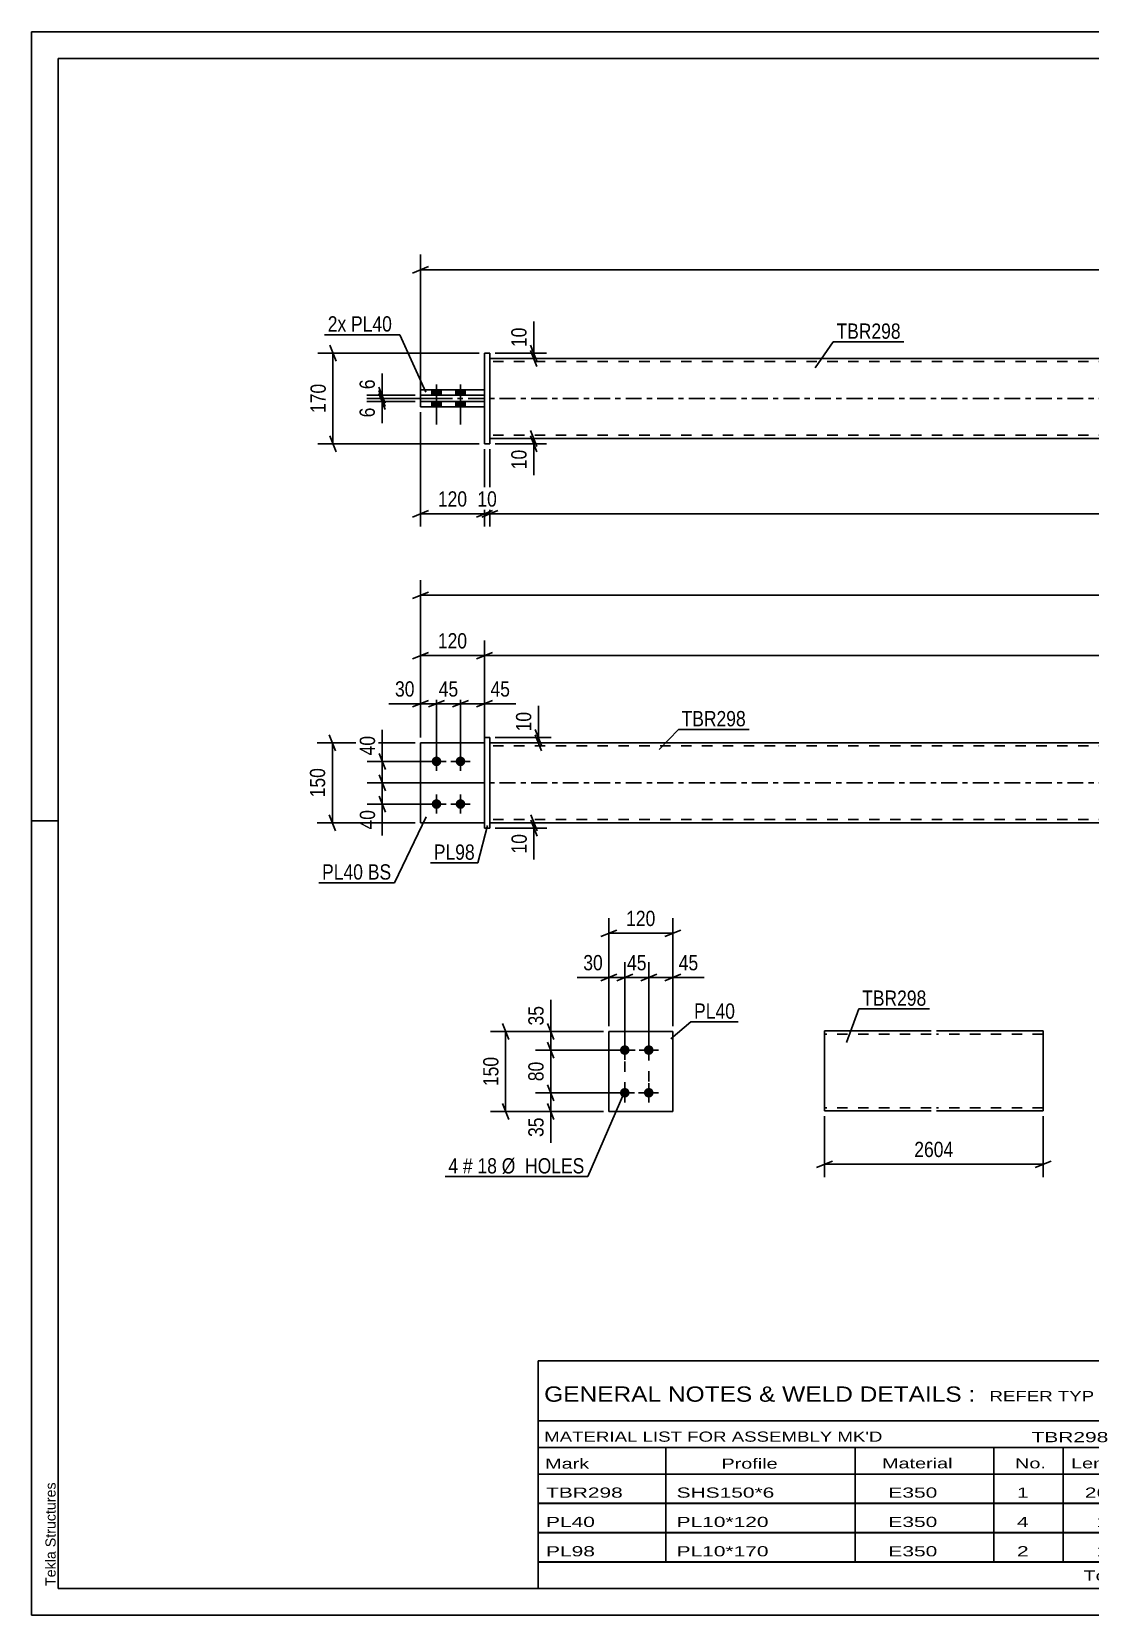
# Model space of a CAD drawing. Header units: millimetres. Extents: x 0 to 420, y 0 to 297.
# Drawn here: x 0 to 198.6, y 0 to 297 of the extents above; entities that cross this region are included whole.
import ezdxf

# ---------------------------------------------------------------- set-up
doc = ezdxf.new("R2010")
doc.units = ezdxf.units.MM
doc.linetypes.add('DXK_LINE_DOT2', pattern=[3.9198, 1.9599, -1.9599])
doc.linetypes.add('DXK_LINE_DOT3', pattern=[5.9187, 2.979, -0.9799, 0.9799, -0.9799])
doc.styles.add('Arial', font='ARIAL.TTF', dxfattribs={"height": 0.2})
doc.styles.add('Arial Narrow', font='ARIALN.TTF', dxfattribs={"height": 0.2})

# ---------------------------------------------------------------- blocks, each defined once
blk = doc.blocks.new('Unknown-580581825-1163')
at = {"color": 5, "linetype": 'Continuous'}
for p, q in [((420, 297), (0, 297)), ((0, 297), (0, 0)), ((0, 292), (0, 297)), ((415, 292), (5, 292)), ((5, 292), (5, 5)), ((5, 149), (0, 149)), ((0, 0), (0, 5)), ((5, 5), (415, 5)), ((0, 0), (420, 0))]:
    blk.add_line(p, q, dxfattribs=at)
at = {"color": 174, "linetype": 'Continuous', "style": 'Arial'}
blk.add_text('Tekla Structures', height=1.9102, rotation=90, dxfattribs=at).set_placement((4.5, 5.5))
blk = doc.blocks.new('Part-580581825-1804 - 1792')
at = {"color": 2, "linetype": 'Continuous'}
for p, q in [((72.95, 163.65), (84.95, 163.65)), ((72.95, 163.65), (72.95, 148.65)), ((84.95, 148.65), (72.95, 148.65)), ((72.95, 148.65), (72.95, 148.65))]:
    blk.add_line(p, q, dxfattribs=at)
at = {"color": 7, "linetype": 'DXK_LINE_DOT2'}
for p, q in [((72.95, 163.65), (84.95, 163.65)), ((84.95, 163.65), (84.95, 163.65)), ((84.95, 163.65), (84.95, 148.65)), ((72.95, 148.65), (84.95, 148.65))]:
    blk.add_line(p, q, dxfattribs=at)
blk = doc.blocks.new('Part-580581825-1809 - 1792')
at = {"color": 7, "linetype": 'DXK_LINE_DOT2'}
for p, q in [((72.95, 163.65), (84.95, 163.65)), ((72.95, 163.65), (84.95, 163.65)), ((72.95, 148.65), (72.95, 163.65)), ((84.95, 163.65), (84.95, 163.65)), ((84.95, 163.65), (84.95, 148.65)), ((72.95, 148.65), (84.95, 148.65)), ((84.95, 148.65), (72.95, 148.65)), ((72.95, 148.65), (72.95, 148.65))]:
    blk.add_line(p, q, dxfattribs=at)
blk = doc.blocks.new('Part-580581825-1814 - 1792')
at = {"color": 2, "linetype": 'Continuous'}
for p, q in [((84.95, 164.65), (85.95, 164.65)), ((84.95, 164.65), (84.95, 147.65)), ((85.95, 164.65), (85.95, 164.65)), ((85.95, 164.65), (85.95, 147.65)), ((84.95, 147.65), (85.95, 147.65))]:
    blk.add_line(p, q, dxfattribs=at)
at = {"color": 7, "linetype": 'DXK_LINE_DOT2'}
for p, q in [((84.95, 164.65), (85.95, 164.65)), ((84.95, 147.65), (85.95, 147.65))]:
    blk.add_line(p, q, dxfattribs=at)
blk = doc.blocks.new('Part-580581825-1824 - 1792')
at = {"color": 2, "linetype": 'Continuous'}
for p, q in [((85.95, 163.65), (213.95, 163.65)), ((214.05, 163.65), (342.05, 163.65)), ((85.95, 148.65), (213.95, 148.65)), ((214.05, 148.65), (342.05, 148.65))]:
    blk.add_line(p, q, dxfattribs=at)
at = {"color": 7, "linetype": 'DXK_LINE_DOT2'}
for p, q in [((85.95, 148.65), (85.95, 163.65)), ((342.05, 163.65), (342.05, 148.65)), ((213.95, 163.05), (85.95, 163.05)), ((342.05, 163.05), (214.05, 163.05)), ((213.95, 149.25), (85.95, 149.25)), ((342.05, 149.25), (214.05, 149.25))]:
    blk.add_line(p, q, dxfattribs=at)
at = {"color": 7, "linetype": 'DXK_LINE_DOT3'}
for p, q in [((75.95, 156.15), (213.95, 156.15)), ((214.05, 156.15), (352.05, 156.15))]:
    blk.add_line(p, q, dxfattribs=at)
blk = doc.blocks.new('Bolt-580581825-1831 - 1792')
at = {"linetype": 'Continuous'}
for points in [[(75.95, 161.05), (76.14, 161.03), (76.32, 160.97), (76.48, 160.88), (76.62, 160.75), (76.73, 160.6), (76.81, 160.43), (76.85, 160.24), (76.85, 160.05), (76.81, 159.87), (76.73, 159.7), (76.62, 159.55), (76.48, 159.42), (76.32, 159.33), (76.14, 159.27), (75.95, 159.25), (75.76, 159.27), (75.58, 159.33), (75.42, 159.42), (75.28, 159.55), (75.17, 159.7), (75.09, 159.87), (75.06, 160.05), (75.06, 160.24), (75.09, 160.43), (75.17, 160.6), (75.28, 160.75), (75.42, 160.88), (75.58, 160.97), (75.76, 161.03)], [(80.45, 161.05), (80.64, 161.03), (80.82, 160.97), (80.98, 160.88), (81.12, 160.75), (81.23, 160.6), (81.31, 160.43), (81.35, 160.24), (81.35, 160.05), (81.31, 159.87), (81.23, 159.7), (81.12, 159.55), (80.98, 159.42), (80.82, 159.33), (80.64, 159.27), (80.45, 159.25), (80.26, 159.27), (80.08, 159.33), (79.92, 159.42), (79.78, 159.55), (79.67, 159.7), (79.59, 159.87), (79.56, 160.05), (79.56, 160.24), (79.59, 160.43), (79.67, 160.6), (79.78, 160.75), (79.92, 160.88), (80.08, 160.97), (80.26, 161.03)], [(75.95, 153.05), (76.14, 153.03), (76.32, 152.97), (76.48, 152.88), (76.62, 152.75), (76.73, 152.6), (76.81, 152.43), (76.85, 152.24), (76.85, 152.05), (76.81, 151.87), (76.73, 151.7), (76.62, 151.55), (76.48, 151.42), (76.32, 151.33), (76.14, 151.27), (75.95, 151.25), (75.76, 151.27), (75.58, 151.33), (75.42, 151.42), (75.28, 151.55), (75.17, 151.7), (75.09, 151.87), (75.06, 152.05), (75.06, 152.24), (75.09, 152.43), (75.17, 152.6), (75.28, 152.75), (75.42, 152.88), (75.58, 152.97), (75.76, 153.03)], [(80.45, 153.05), (80.64, 153.03), (80.82, 152.97), (80.98, 152.88), (81.12, 152.75), (81.23, 152.6), (81.31, 152.43), (81.35, 152.24), (81.35, 152.05), (81.31, 151.87), (81.23, 151.7), (81.12, 151.55), (80.98, 151.42), (80.82, 151.33), (80.64, 151.27), (80.45, 151.25), (80.26, 151.27), (80.08, 151.33), (79.92, 151.42), (79.78, 151.55), (79.67, 151.7), (79.59, 151.87), (79.56, 152.05), (79.56, 152.24), (79.59, 152.43), (79.67, 152.6), (79.78, 152.75), (79.92, 152.88), (80.08, 152.97), (80.26, 153.03)]]:
    blk.add_hatch(color=1, dxfattribs=at).paths.add_polyline_path(points)
at = {"color": 1, "linetype": 'Continuous'}
for p, q in [((75.95, 158.35), (75.95, 161.95)), ((80.45, 158.35), (80.45, 161.95)), ((77.75, 160.15), (74.15, 160.15)), ((82.25, 160.15), (78.65, 160.15)), ((77.75, 152.15), (74.15, 152.15)), ((75.95, 150.35), (75.95, 153.95)), ((82.25, 152.15), (78.65, 152.15)), ((80.45, 150.35), (80.45, 153.95))]:
    blk.add_line(p, q, dxfattribs=at)
blk = doc.blocks.new('Part-580581825-2124 - 2115')
at = {"color": 2, "linetype": 'Continuous'}
for p, q in [((85.95, 235.72), (213.95, 235.72)), ((214.05, 235.72), (342.05, 235.72)), ((85.95, 220.72), (213.95, 220.72)), ((214.05, 220.72), (342.05, 220.72))]:
    blk.add_line(p, q, dxfattribs=at)
at = {"color": 7, "linetype": 'DXK_LINE_DOT2'}
for p, q in [((85.95, 235.72), (85.95, 220.72)), ((213.95, 235.12), (85.95, 235.12)), ((342.05, 235.12), (214.05, 235.12)), ((342.05, 235.72), (342.05, 220.72)), ((213.95, 221.32), (85.95, 221.32)), ((342.05, 221.32), (214.05, 221.32))]:
    blk.add_line(p, q, dxfattribs=at)
at = {"color": 7, "linetype": 'DXK_LINE_DOT3'}
for p, q in [((75.95, 228.22), (213.95, 228.22)), ((214.05, 228.22), (352.05, 228.22))]:
    blk.add_line(p, q, dxfattribs=at)
blk = doc.blocks.new('Bolt-580581825-2118 - 2115')
at = {"linetype": 'Continuous'}
for points in [[(75.05, 228.82), (76.85, 228.82), (76.85, 229.82), (75.05, 229.82)], [(75.05, 228.82), (76.85, 228.82), (76.85, 229.82), (75.05, 229.82)], [(79.55, 228.82), (81.35, 228.82), (81.35, 229.82), (79.55, 229.82)], [(79.55, 228.82), (81.35, 228.82), (81.35, 229.82), (79.55, 229.82)], [(75.05, 226.62), (76.85, 226.62), (76.85, 227.62), (75.05, 227.62)], [(75.05, 226.62), (76.85, 226.62), (76.85, 227.62), (75.05, 227.62)], [(79.55, 226.62), (81.35, 226.62), (81.35, 227.62), (79.55, 227.62)], [(79.55, 226.62), (81.35, 226.62), (81.35, 227.62), (79.55, 227.62)]]:
    blk.add_hatch(color=1, dxfattribs=at).paths.add_polyline_path(points)
at = {"color": 1, "linetype": 'Continuous'}
for p, q in [((75.05, 229.82), (75.05, 228.82)), ((75.05, 229.82), (75.05, 228.82)), ((75.95, 230.82), (75.95, 223.32)), ((75.95, 230.82), (75.95, 223.32)), ((76.85, 229.82), (76.85, 228.82)), ((76.85, 229.82), (76.85, 228.82)), ((79.55, 229.82), (79.55, 228.82)), ((79.55, 229.82), (79.55, 228.82)), ((80.45, 230.82), (80.45, 223.32)), ((80.45, 230.82), (80.45, 223.32)), ((81.35, 229.82), (81.35, 228.82)), ((81.35, 229.82), (81.35, 228.82)), ((75.05, 227.62), (75.05, 226.62)), ((75.05, 227.62), (75.05, 226.62)), ((76.85, 227.62), (76.85, 226.62)), ((76.85, 227.62), (76.85, 226.62)), ((79.55, 227.62), (79.55, 226.62)), ((79.55, 227.62), (79.55, 226.62)), ((81.35, 227.62), (81.35, 226.62)), ((81.35, 227.62), (81.35, 226.62))]:
    blk.add_line(p, q, dxfattribs=at)
blk = doc.blocks.new('Part-580581825-2135 - 2115')
at = {"color": 2, "linetype": 'Continuous'}
for p, q in [((72.95, 229.82), (84.95, 229.82)), ((72.95, 228.82), (72.95, 229.82)), ((72.95, 228.82), (84.95, 228.82)), ((72.95, 228.82), (72.95, 228.82))]:
    blk.add_line(p, q, dxfattribs=at)
at = {"color": 7, "linetype": 'DXK_LINE_DOT2'}
for p, q in [((72.95, 229.82), (84.95, 229.82)), ((72.95, 229.82), (72.95, 229.82)), ((72.95, 228.82), (84.95, 228.82)), ((84.95, 229.82), (84.95, 228.82))]:
    blk.add_line(p, q, dxfattribs=at)
blk = doc.blocks.new('Part-580581825-2130 - 2115')
at = {"color": 2, "linetype": 'Continuous'}
for p, q in [((72.95, 227.62), (84.95, 227.62)), ((72.95, 226.62), (72.95, 227.62)), ((72.95, 226.62), (84.95, 226.62)), ((72.95, 226.62), (72.95, 226.62))]:
    blk.add_line(p, q, dxfattribs=at)
at = {"color": 7, "linetype": 'DXK_LINE_DOT2'}
for p, q in [((72.95, 227.62), (84.95, 227.62)), ((84.95, 226.62), (72.95, 226.62)), ((84.95, 227.62), (84.95, 226.62))]:
    blk.add_line(p, q, dxfattribs=at)
blk = doc.blocks.new('Part-580581825-2136 - 2115')
at = {"color": 2, "linetype": 'Continuous'}
for p, q in [((84.95, 236.72), (85.95, 236.72)), ((84.95, 236.72), (84.95, 219.72)), ((85.95, 236.72), (85.95, 236.72)), ((85.95, 236.72), (85.95, 219.72)), ((85.95, 219.72), (84.95, 219.72)), ((84.95, 219.72), (84.95, 219.72))]:
    blk.add_line(p, q, dxfattribs=at)
at = {"color": 7, "linetype": 'DXK_LINE_DOT2'}
for p, q in [((84.95, 236.72), (85.95, 236.72)), ((85.95, 236.72), (85.95, 236.72)), ((84.95, 219.72), (85.95, 219.72))]:
    blk.add_line(p, q, dxfattribs=at)
blk = doc.blocks.new('Bolt-580581825-1445 - 1411')
at = {"linetype": 'Continuous'}
for points in [[(111.28, 106.9), (111.46, 106.88), (111.64, 106.82), (111.81, 106.73), (111.94, 106.6), (112.06, 106.45), (112.13, 106.28), (112.17, 106.09), (112.17, 105.91), (112.13, 105.72), (112.06, 105.55), (111.94, 105.4), (111.81, 105.27), (111.64, 105.18), (111.46, 105.12), (111.28, 105.1), (111.09, 105.12), (110.91, 105.18), (110.75, 105.27), (110.61, 105.4), (110.5, 105.55), (110.42, 105.72), (110.38, 105.91), (110.38, 106.09), (110.42, 106.28), (110.5, 106.45), (110.61, 106.6), (110.75, 106.73), (110.91, 106.82), (111.09, 106.88)], [(115.78, 106.9), (115.96, 106.88), (116.14, 106.82), (116.31, 106.73), (116.44, 106.6), (116.56, 106.45), (116.63, 106.28), (116.67, 106.09), (116.67, 105.91), (116.63, 105.72), (116.56, 105.55), (116.44, 105.4), (116.31, 105.27), (116.14, 105.18), (115.96, 105.12), (115.78, 105.1), (115.59, 105.12), (115.41, 105.18), (115.25, 105.27), (115.11, 105.4), (115, 105.55), (114.92, 105.72), (114.88, 105.91), (114.88, 106.09), (114.92, 106.28), (115, 106.45), (115.11, 106.6), (115.25, 106.73), (115.41, 106.82), (115.59, 106.88)], [(111.28, 98.9), (111.46, 98.88), (111.64, 98.82), (111.81, 98.73), (111.94, 98.6), (112.06, 98.45), (112.13, 98.28), (112.17, 98.09), (112.17, 97.91), (112.13, 97.72), (112.06, 97.55), (111.94, 97.4), (111.81, 97.27), (111.64, 97.18), (111.46, 97.12), (111.28, 97.1), (111.09, 97.12), (110.91, 97.18), (110.75, 97.27), (110.61, 97.4), (110.5, 97.55), (110.42, 97.72), (110.38, 97.91), (110.38, 98.09), (110.42, 98.28), (110.5, 98.45), (110.61, 98.6), (110.75, 98.73), (110.91, 98.82), (111.09, 98.88)], [(115.78, 98.9), (115.96, 98.88), (116.14, 98.82), (116.31, 98.73), (116.44, 98.6), (116.56, 98.45), (116.63, 98.28), (116.67, 98.09), (116.67, 97.91), (116.63, 97.72), (116.56, 97.55), (116.44, 97.4), (116.31, 97.27), (116.14, 97.18), (115.96, 97.12), (115.78, 97.1), (115.59, 97.12), (115.41, 97.18), (115.25, 97.27), (115.11, 97.4), (115, 97.55), (114.92, 97.72), (114.88, 97.91), (114.88, 98.09), (114.92, 98.28), (115, 98.45), (115.11, 98.6), (115.25, 98.73), (115.41, 98.82), (115.59, 98.88)]]:
    blk.add_hatch(color=1, dxfattribs=at).paths.add_polyline_path(points)
at = {"color": 1, "linetype": 'Continuous'}
for p, q in [((111.28, 104.2), (111.28, 107.8)), ((115.78, 104.2), (115.78, 107.8)), ((113.08, 106), (109.48, 106)), ((117.58, 106), (113.98, 106)), ((111.28, 96.2), (111.28, 99.8)), ((115.78, 96.2), (115.78, 99.8)), ((113.08, 98), (109.48, 98)), ((117.58, 98), (113.98, 98))]:
    blk.add_line(p, q, dxfattribs=at)
blk = doc.blocks.new('Part-580581825-1460 - 1411')
at = {"color": 2, "linetype": 'Continuous'}
for p, q in [((108.28, 109.5), (120.28, 109.5)), ((108.28, 109.5), (120.28, 109.5)), ((108.28, 94.5), (108.28, 109.5)), ((120.28, 109.5), (120.28, 109.5)), ((120.28, 109.5), (120.28, 94.5)), ((120.28, 94.5), (108.28, 94.5))]:
    blk.add_line(p, q, dxfattribs=at)
at = {"color": 7, "linetype": 'DXK_LINE_DOT2'}
for q in [(120.28, 94.5), (108.28, 94.5)]:
    blk.add_line((108.28, 94.5), q, dxfattribs=at)
blk = doc.blocks.new('Part-580581825-1274 - 1255')
at = {"color": 2, "linetype": 'Continuous'}
for p, q in [((168.75, 109.6), (148.75, 109.6)), ((148.75, 94.69), (148.75, 109.6)), ((189.75, 109.6), (169.75, 109.6)), ((189.75, 109.6), (189.75, 109.51)), ((189.75, 109.51), (189.75, 108.4)), ((189.75, 108.4), (189.75, 94.6)), ((148.75, 94.6), (148.75, 94.69)), ((168.75, 94.6), (148.75, 94.6)), ((189.75, 94.6), (169.75, 94.6))]:
    blk.add_line(p, q, dxfattribs=at)
at = {"color": 7, "linetype": 'DXK_LINE_DOT2'}
for p, q in [((168.75, 109), (148.75, 109)), ((189.75, 109), (169.75, 109)), ((189.75, 109.25), (189.75, 108.4)), ((148.75, 95.2), (148.75, 95.24)), ((168.75, 95.2), (148.75, 95.2)), ((189.75, 95.2), (169.75, 95.2)), ((189.75, 95.24), (189.75, 95.34)), ((189.75, 95.2), (189.75, 95.24)), ((189.75, 95.2), (189.75, 95.24)), ((148.75, 94.6), (148.75, 94.6))]:
    blk.add_line(p, q, dxfattribs=at)
blk = doc.blocks.new('Rectangle-580581825-1569 - 1411')
at = {"color": 1, "linetype": 'DXK_LINE_DOT2'}
blk.add_lwpolyline([(111.28, 106), (115.78, 106), (115.78, 98), (111.28, 98), (111.28, 106)], close=True, dxfattribs=at)
blk = doc.blocks.new('StraightDimension-580581825-2011 - 1792')
at = {"color": 7, "linetype": 'Continuous'}
for p, q in [((80.45, 161.15), (80.45, 173.8)), ((84.95, 164.65), (84.95, 173.8)), ((78.95, 170.35), (81.95, 171.55)), ((80.45, 170.95), (84.95, 170.95)), ((86.45, 171.55), (83.45, 170.35))]:
    blk.add_line(p, q, dxfattribs=at)
at = {"color": 0}
blk.add_wipeout([(90.33, 171.7), (90.33, 175.9), (85.48, 175.9), (85.48, 171.7)], dxfattribs=at)
at = {"color": 7, "linetype": 'Continuous'}
blk.add_line((84.95, 170.95), (90.86, 170.95), dxfattribs=at)
blk.add_line((84.95, 170.95), (90.86, 170.95), dxfattribs=at)
at = {"color": 3, "style": 'Arial Narrow'}
blk.add_text('45', height=2.863, dxfattribs=at).set_placement((86.08, 172.3))
blk = doc.blocks.new('StraightDimension-580581825-2057 - 1792')
at = {"color": 7, "linetype": 'Continuous'}
for p, q in [((65.17, 157.65), (66.37, 154.65)), ((83.95, 156.15), (62.92, 156.15)), ((65.77, 152.15), (65.77, 156.15)), ((74.95, 152.15), (62.92, 152.15)), ((66.37, 150.65), (65.17, 153.65))]:
    blk.add_line(p, q, dxfattribs=at)
at = {"color": 0}
blk.add_wipeout([(65.02, 151.62), (60.82, 151.62), (60.82, 146.77), (65.02, 146.77)], dxfattribs=at)
at = {"color": 7, "linetype": 'Continuous'}
blk.add_line((65.77, 152.15), (65.77, 146.24), dxfattribs=at)
blk.add_line((65.77, 152.15), (65.77, 146.24), dxfattribs=at)
at = {"color": 3, "style": 'Arial Narrow'}
blk.add_text('40', height=2.863, rotation=90.0002, dxfattribs=at).set_placement((64.42, 147.37))
blk = doc.blocks.new('StraightDimension-580581825-2028 - 1792')
at = {"color": 7, "linetype": 'Continuous'}
for p, q in [((71.95, 163.65), (53.56, 163.65)), ((57.01, 162.15), (55.81, 165.15)), ((56.41, 148.65), (56.41, 163.65)), ((71.95, 148.65), (53.56, 148.65)), ((55.81, 150.15), (57.01, 147.15))]:
    blk.add_line(p, q, dxfattribs=at)
at = {"color": 0}
blk.add_wipeout([(55.66, 159.49), (51.46, 159.49), (51.46, 152.81), (55.66, 152.81)], dxfattribs=at)
at = {"color": 3, "style": 'Arial Narrow'}
blk.add_text('150', height=2.863, rotation=90.0002, dxfattribs=at).set_placement((55.06, 153.41))
blk = doc.blocks.new('StraightDimension-580581825-1966 - 1792')
at = {"color": 7, "linetype": 'Continuous'}
for p, q in [((72.95, 164.65), (72.95, 182.83)), ((84.95, 157.15), (84.95, 182.83)), ((71.45, 179.38), (74.45, 180.58)), ((72.95, 179.98), (84.95, 179.98)), ((86.45, 180.58), (83.45, 179.38))]:
    blk.add_line(p, q, dxfattribs=at)
at = {"color": 0}
blk.add_wipeout([(82.29, 180.73), (82.29, 184.93), (75.61, 184.93), (75.61, 180.73)], dxfattribs=at)
at = {"color": 3, "style": 'Arial Narrow'}
blk.add_text('120', height=2.863, dxfattribs=at).set_placement((76.21, 181.33))
blk = doc.blocks.new('StraightDimension-580581825-1838 - 1792')
at = {"color": 7, "linetype": 'Continuous'}
for p, q in [((86.95, 164.65), (97.48, 164.65)), ((86.95, 163.65), (97.48, 163.65)), ((94.48, 166.15), (95.68, 163.15)), ((95.68, 162.15), (94.48, 165.15)), ((95.08, 163.65), (95.08, 164.65))]:
    blk.add_line(p, q, dxfattribs=at)
at = {"color": 0}
blk.add_wipeout([(94.33, 170.03), (90.13, 170.03), (90.13, 165.17), (94.33, 165.17)], dxfattribs=at)
at = {"color": 7, "linetype": 'Continuous'}
blk.add_line((95.08, 164.65), (95.08, 170.55), dxfattribs=at)
blk.add_line((95.08, 164.65), (95.08, 170.55), dxfattribs=at)
at = {"color": 3, "style": 'Arial Narrow'}
blk.add_text('10', height=2.863, rotation=90.0002, dxfattribs=at).set_placement((93.73, 165.77))
blk = doc.blocks.new('StraightDimension-580581825-1893 - 1792')
at = {"color": 7, "linetype": 'Continuous'}
for p, q in [((72.95, 164.65), (72.95, 194.15)), ((355.05, 164.65), (355.05, 194.15)), ((74.45, 191.9), (71.45, 190.7)), ((72.95, 191.3), (355.05, 191.3)), ((353.55, 190.7), (356.55, 191.9))]:
    blk.add_line(p, q, dxfattribs=at)
at = {"color": 0}
blk.add_wipeout([(218.26, 192.05), (218.26, 196.25), (209.74, 196.25), (209.74, 192.05)], dxfattribs=at)
at = {"color": 3, "style": 'Arial Narrow'}
blk.add_text('2864', height=2.863, dxfattribs=at).set_placement((210.34, 192.65))
blk = doc.blocks.new('StraightDimension-580581825-1951 - 1792')
at = {"color": 7, "linetype": 'Continuous'}
for p, q in [((84.95, 157.15), (84.95, 182.83)), ((343.05, 164.65), (343.05, 182.83)), ((86.45, 180.58), (83.45, 179.38)), ((84.95, 179.98), (343.05, 179.98)), ((341.55, 179.38), (344.55, 180.58))]:
    blk.add_line(p, q, dxfattribs=at)
at = {"color": 0}
blk.add_wipeout([(218.26, 180.73), (218.26, 184.93), (209.74, 184.93), (209.74, 180.73)], dxfattribs=at)
at = {"color": 3, "style": 'Arial Narrow'}
blk.add_text('2624', height=2.863, dxfattribs=at).set_placement((210.34, 181.33))
blk = doc.blocks.new('StraightDimension-580581825-1982 - 1792')
at = {"color": 7, "linetype": 'Continuous'}
for p, q in [((72.95, 164.65), (72.95, 173.8)), ((75.95, 161.15), (75.95, 173.8)), ((71.45, 170.35), (74.45, 171.55)), ((72.95, 170.95), (75.95, 170.95)), ((77.45, 171.55), (74.45, 170.35))]:
    blk.add_line(p, q, dxfattribs=at)
at = {"color": 0}
blk.add_wipeout([(72.43, 171.7), (72.43, 175.9), (67.57, 175.9), (67.57, 171.7)], dxfattribs=at)
at = {"color": 7, "linetype": 'Continuous'}
blk.add_line((72.95, 170.95), (67.04, 170.95), dxfattribs=at)
blk.add_line((72.95, 170.95), (67.04, 170.95), dxfattribs=at)
at = {"color": 3, "style": 'Arial Narrow'}
blk.add_text('30', height=2.863, dxfattribs=at).set_placement((68.17, 172.3))
blk = doc.blocks.new('StraightDimension-580581825-1998 - 1792')
at = {"color": 7, "linetype": 'Continuous'}
for p, q in [((75.95, 161.15), (75.95, 173.8)), ((80.45, 161.15), (80.45, 173.8)), ((74.45, 170.35), (77.45, 171.55)), ((75.95, 170.95), (80.45, 170.95)), ((81.95, 171.55), (78.95, 170.35))]:
    blk.add_line(p, q, dxfattribs=at)
at = {"color": 0}
blk.add_wipeout([(80.63, 171.7), (80.63, 175.9), (75.77, 175.9), (75.77, 171.7)], dxfattribs=at)
at = {"color": 3, "style": 'Arial Narrow'}
blk.add_text('45', height=2.863, dxfattribs=at).set_placement((76.37, 172.3))
blk = doc.blocks.new('StraightDimension-580581825-2048 - 1792')
at = {"color": 7, "linetype": 'Continuous'}
for p, q in [((65.17, 161.65), (66.37, 158.65)), ((74.95, 160.15), (62.92, 160.15)), ((66.37, 154.65), (65.17, 157.65)), ((65.77, 156.15), (65.77, 160.15)), ((83.95, 156.15), (62.92, 156.15))]:
    blk.add_line(p, q, dxfattribs=at)
at = {"color": 0}
blk.add_wipeout([(65.02, 165.53), (60.82, 165.53), (60.82, 160.67), (65.02, 160.67)], dxfattribs=at)
at = {"color": 7, "linetype": 'Continuous'}
blk.add_line((65.77, 160.15), (65.77, 166.05), dxfattribs=at)
blk.add_line((65.77, 160.15), (65.77, 166.05), dxfattribs=at)
at = {"color": 3, "style": 'Arial Narrow'}
blk.add_text('40', height=2.863, rotation=90.0002, dxfattribs=at).set_placement((64.42, 161.27))
blk = doc.blocks.new('StraightDimension-580581825-2067 - 1792')
at = {"color": 7, "linetype": 'Continuous'}
for p, q in [((86.95, 148.65), (96.63, 148.65)), ((93.63, 150.15), (94.83, 147.15)), ((94.83, 146.15), (93.63, 149.15)), ((94.23, 147.65), (94.23, 148.65)), ((86.95, 147.65), (96.63, 147.65))]:
    blk.add_line(p, q, dxfattribs=at)
at = {"color": 0}
blk.add_wipeout([(93.48, 147.12), (89.28, 147.12), (89.28, 142.27), (93.48, 142.27)], dxfattribs=at)
at = {"color": 7, "linetype": 'Continuous'}
blk.add_line((94.23, 147.65), (94.23, 141.74), dxfattribs=at)
blk.add_line((94.23, 147.65), (94.23, 141.74), dxfattribs=at)
at = {"color": 3, "style": 'Arial Narrow'}
blk.add_text('10', height=2.863, rotation=90.0002, dxfattribs=at).set_placement((92.88, 142.87))
blk = doc.blocks.new('StraightDimension-580581825-2182 - 2115')
at = {"color": 7, "linetype": 'Continuous'}
for p, q in [((85.95, 218.72), (85.95, 204.18)), ((342.05, 218.74), (342.05, 204.18)), ((87.45, 207.18), (84.45, 205.98)), ((85.95, 206.58), (342.05, 206.58)), ((340.55, 205.98), (343.55, 207.18))]:
    blk.add_line(p, q, dxfattribs=at)
at = {"color": 0}
blk.add_wipeout([(218.26, 207.33), (218.26, 211.53), (209.74, 211.53), (209.74, 207.33)], dxfattribs=at)
at = {"color": 3, "style": 'Arial Narrow'}
blk.add_text('2604', height=2.863, dxfattribs=at).set_placement((210.34, 207.93))
blk = doc.blocks.new('StraightDimension-580581825-2199 - 2115')
at = {"color": 7, "linetype": 'Continuous'}
for p, q in [((72.95, 225.62), (72.95, 204.18)), ((84.95, 218.72), (84.95, 204.18)), ((71.45, 205.98), (74.45, 207.18)), ((72.95, 206.58), (84.95, 206.58)), ((86.45, 207.18), (83.45, 205.98))]:
    blk.add_line(p, q, dxfattribs=at)
at = {"color": 0}
blk.add_wipeout([(82.29, 207.33), (82.29, 211.53), (75.61, 211.53), (75.61, 207.33)], dxfattribs=at)
at = {"color": 3, "style": 'Arial Narrow'}
blk.add_text('120', height=2.863, dxfattribs=at).set_placement((76.21, 207.93))
blk = doc.blocks.new('StraightDimension-580581825-2279 - 2115')
at = {"color": 7, "linetype": 'Continuous'}
for p, q in [((65.13, 229.72), (66.33, 226.72)), ((66.33, 226.12), (65.13, 229.12)), ((77.2, 228.22), (62.88, 228.22)), ((71.95, 227.62), (62.88, 227.62)), ((65.73, 227.62), (65.73, 228.22))]:
    blk.add_line(p, q, dxfattribs=at)
at = {"color": 0}
blk.add_wipeout([(64.98, 227.1), (60.78, 227.1), (60.78, 224.07), (64.98, 224.07)], dxfattribs=at)
at = {"color": 7, "linetype": 'Continuous'}
blk.add_line((65.73, 227.62), (65.73, 223.55), dxfattribs=at)
blk.add_line((65.73, 227.62), (65.73, 223.55), dxfattribs=at)
at = {"color": 3, "style": 'Arial Narrow'}
blk.add_text('6', height=2.86, rotation=90.0002, dxfattribs=at).set_placement((64.38, 224.67))
blk = doc.blocks.new('StraightDimension-580581825-2148 - 2115')
at = {"color": 7, "linetype": 'Continuous'}
for p, q in [((86.95, 220.72), (96.59, 220.72)), ((93.59, 222.22), (94.79, 219.22)), ((94.79, 218.22), (93.59, 221.22)), ((94.19, 219.72), (94.19, 220.72)), ((86.95, 219.72), (96.59, 219.72))]:
    blk.add_line(p, q, dxfattribs=at)
at = {"color": 0}
blk.add_wipeout([(93.44, 219.2), (89.24, 219.2), (89.24, 214.34), (93.44, 214.34)], dxfattribs=at)
at = {"color": 7, "linetype": 'Continuous'}
blk.add_line((94.19, 219.72), (94.19, 213.82), dxfattribs=at)
blk.add_line((94.19, 219.72), (94.19, 213.82), dxfattribs=at)
at = {"color": 3, "style": 'Arial Narrow'}
blk.add_text('10', height=2.863, rotation=90.0002, dxfattribs=at).set_placement((92.84, 214.94))
blk = doc.blocks.new('StraightDimension-580581825-2158 - 2115')
at = {"color": 7, "linetype": 'Continuous'}
for p, q in [((57.12, 235.22), (55.92, 238.22)), ((83.95, 236.72), (53.67, 236.72)), ((56.52, 219.72), (56.52, 236.72)), ((55.92, 221.22), (57.12, 218.22)), ((83.95, 219.72), (53.67, 219.72))]:
    blk.add_line(p, q, dxfattribs=at)
at = {"color": 0}
blk.add_wipeout([(55.77, 231.57), (51.57, 231.57), (51.57, 224.88), (55.77, 224.88)], dxfattribs=at)
at = {"color": 3, "style": 'Arial Narrow'}
blk.add_text('170', height=2.863, rotation=90.0002, dxfattribs=at).set_placement((55.17, 225.48))
blk = doc.blocks.new('StraightDimension-580581825-2171 - 2115')
at = {"color": 7, "linetype": 'Continuous'}
for p, q in [((74.45, 252.94), (71.45, 251.74)), ((72.95, 227.62), (72.95, 255.19)), ((353.55, 251.74), (356.55, 252.94)), ((355.05, 227.64), (355.05, 255.19)), ((72.95, 252.34), (355.05, 252.34))]:
    blk.add_line(p, q, dxfattribs=at)
at = {"color": 0}
blk.add_wipeout([(218.26, 253.09), (218.26, 257.29), (209.74, 257.29), (209.74, 253.09)], dxfattribs=at)
at = {"color": 3, "style": 'Arial Narrow'}
blk.add_text('2864', height=2.863, dxfattribs=at).set_placement((210.34, 253.69))
blk = doc.blocks.new('StraightDimension-580581825-2190 - 2115')
at = {"color": 7, "linetype": 'Continuous'}
for p, q in [((84.95, 218.72), (84.95, 204.18)), ((85.95, 218.72), (85.95, 204.18)), ((83.45, 205.98), (86.45, 207.18)), ((87.45, 207.18), (84.45, 205.98)), ((84.95, 206.58), (85.95, 206.58))]:
    blk.add_line(p, q, dxfattribs=at)
at = {"color": 0}
blk.add_wipeout([(87.88, 207.33), (87.88, 211.53), (83.02, 211.53), (83.02, 207.33)], dxfattribs=at)
at = {"color": 3, "style": 'Arial Narrow'}
blk.add_text('10', height=2.863, dxfattribs=at).set_placement((83.62, 207.93))
blk = doc.blocks.new('StraightDimension-580581825-2239 - 2115')
at = {"color": 7, "linetype": 'Continuous'}
for p, q in [((93.59, 238.22), (94.79, 235.22)), ((86.95, 236.72), (96.59, 236.72)), ((86.95, 235.72), (96.59, 235.72)), ((94.79, 234.22), (93.59, 237.22)), ((94.19, 235.72), (94.19, 236.72))]:
    blk.add_line(p, q, dxfattribs=at)
at = {"color": 0}
blk.add_wipeout([(93.44, 242.1), (89.24, 242.1), (89.24, 237.25), (93.44, 237.25)], dxfattribs=at)
at = {"color": 7, "linetype": 'Continuous'}
blk.add_line((94.19, 236.72), (94.19, 242.63), dxfattribs=at)
blk.add_line((94.19, 236.72), (94.19, 242.63), dxfattribs=at)
at = {"color": 3, "style": 'Arial Narrow'}
blk.add_text('10', height=2.863, rotation=90.0002, dxfattribs=at).set_placement((92.84, 237.85))
blk = doc.blocks.new('StraightDimension-580581825-2289 - 2115')
at = {"color": 7, "linetype": 'Continuous'}
for p, q in [((71.95, 228.82), (62.88, 228.82)), ((65.13, 230.32), (66.33, 227.32)), ((66.33, 226.72), (65.13, 229.72)), ((65.73, 228.22), (65.73, 228.82)), ((77.2, 228.22), (62.88, 228.22))]:
    blk.add_line(p, q, dxfattribs=at)
at = {"color": 0}
blk.add_wipeout([(64.98, 232.38), (60.78, 232.38), (60.78, 229.35), (64.98, 229.35)], dxfattribs=at)
at = {"color": 7, "linetype": 'Continuous'}
blk.add_line((65.73, 228.82), (65.73, 232.9), dxfattribs=at)
blk.add_line((65.73, 228.82), (65.73, 232.9), dxfattribs=at)
at = {"color": 3, "style": 'Arial Narrow'}
blk.add_text('6', height=2.86, rotation=90.0002, dxfattribs=at).set_placement((64.38, 229.95))
blk = doc.blocks.new('StraightDimension-580581825-1556 - 1411')
at = {"color": 7, "linetype": 'Continuous'}
for p, q in [((96.79, 99.5), (97.99, 96.5)), ((110.28, 98), (94.54, 98)), ((97.99, 92.99), (96.79, 95.99)), ((97.39, 94.49), (97.39, 98)), ((107.28, 94.49), (94.54, 94.49))]:
    blk.add_line(p, q, dxfattribs=at)
at = {"color": 0}
blk.add_wipeout([(96.64, 93.97), (92.44, 93.97), (92.44, 89.11), (96.64, 89.11)], dxfattribs=at)
at = {"color": 7, "linetype": 'Continuous'}
blk.add_line((97.39, 94.49), (97.39, 88.59), dxfattribs=at)
blk.add_line((97.39, 94.49), (97.39, 88.59), dxfattribs=at)
at = {"color": 3, "style": 'Arial Narrow'}
blk.add_text('35', height=2.863, rotation=90.0002, dxfattribs=at).set_placement((96.04, 89.71))
blk = doc.blocks.new('StraightDimension-580581825-1492 - 1411')
at = {"color": 7, "linetype": 'Continuous'}
for p, q in [((111.28, 107), (111.28, 122.47)), ((115.78, 107), (115.78, 122.47)), ((109.78, 119.02), (112.78, 120.22)), ((111.28, 119.62), (115.78, 119.62)), ((117.28, 120.22), (114.28, 119.02))]:
    blk.add_line(p, q, dxfattribs=at)
at = {"color": 0}
blk.add_wipeout([(115.95, 120.37), (115.95, 124.57), (111.1, 124.57), (111.1, 120.37)], dxfattribs=at)
at = {"color": 3, "style": 'Arial Narrow'}
blk.add_text('45', height=2.863, dxfattribs=at).set_placement((111.7, 120.97))
blk = doc.blocks.new('StraightDimension-580581825-1462 - 1411')
at = {"color": 7, "linetype": 'Continuous'}
for p, q in [((108.28, 110.49), (108.28, 130.77)), ((120.28, 110.49), (120.28, 130.77)), ((106.78, 127.32), (109.78, 128.52)), ((108.28, 127.92), (120.28, 127.92)), ((121.78, 128.52), (118.78, 127.32))]:
    blk.add_line(p, q, dxfattribs=at)
at = {"color": 0}
blk.add_wipeout([(117.62, 128.67), (117.62, 132.87), (110.93, 132.87), (110.93, 128.67)], dxfattribs=at)
at = {"color": 3, "style": 'Arial Narrow'}
blk.add_text('120', height=2.863, dxfattribs=at).set_placement((111.53, 129.27))
blk = doc.blocks.new('StraightDimension-580581825-1479 - 1411')
at = {"color": 7, "linetype": 'Continuous'}
for p, q in [((115.78, 107), (115.78, 122.47)), ((120.28, 110.49), (120.28, 122.47)), ((114.28, 119.02), (117.28, 120.22)), ((115.78, 119.62), (120.28, 119.62)), ((121.78, 120.22), (118.78, 119.02))]:
    blk.add_line(p, q, dxfattribs=at)
at = {"color": 0}
blk.add_wipeout([(125.66, 120.37), (125.66, 124.57), (120.8, 124.57), (120.8, 120.37)], dxfattribs=at)
at = {"color": 7, "linetype": 'Continuous'}
blk.add_line((120.28, 119.62), (126.18, 119.62), dxfattribs=at)
blk.add_line((120.28, 119.62), (126.18, 119.62), dxfattribs=at)
at = {"color": 3, "style": 'Arial Narrow'}
blk.add_text('45', height=2.863, dxfattribs=at).set_placement((121.4, 120.97))
blk = doc.blocks.new('StraightDimension-580581825-1502 - 1411')
at = {"color": 7, "linetype": 'Continuous'}
for p, q in [((108.28, 110.49), (108.28, 122.47)), ((111.28, 107), (111.28, 122.47)), ((106.78, 119.02), (109.78, 120.22)), ((108.28, 119.62), (111.28, 119.62)), ((112.78, 120.22), (109.78, 119.02))]:
    blk.add_line(p, q, dxfattribs=at)
at = {"color": 0}
blk.add_wipeout([(107.75, 120.37), (107.75, 124.57), (102.89, 124.57), (102.89, 120.37)], dxfattribs=at)
at = {"color": 7, "linetype": 'Continuous'}
blk.add_line((108.28, 119.62), (102.37, 119.62), dxfattribs=at)
blk.add_line((108.28, 119.62), (102.37, 119.62), dxfattribs=at)
at = {"color": 3, "style": 'Arial Narrow'}
blk.add_text('30', height=2.863, dxfattribs=at).set_placement((103.49, 120.97))
blk = doc.blocks.new('StraightDimension-580581825-1516 - 1411')
at = {"color": 7, "linetype": 'Continuous'}
for p, q in [((89.52, 107.99), (88.32, 110.99)), ((107.28, 109.49), (86.07, 109.49)), ((88.92, 94.49), (88.92, 109.49)), ((88.32, 95.99), (89.52, 92.99)), ((107.28, 94.49), (86.07, 94.49))]:
    blk.add_line(p, q, dxfattribs=at)
at = {"color": 0}
blk.add_wipeout([(88.17, 105.34), (83.97, 105.34), (83.97, 98.65), (88.17, 98.65)], dxfattribs=at)
at = {"color": 3, "style": 'Arial Narrow'}
blk.add_text('150', height=2.863, rotation=90.0002, dxfattribs=at).set_placement((87.57, 99.25))
blk = doc.blocks.new('StraightDimension-580581825-1533 - 1411')
at = {"color": 7, "linetype": 'Continuous'}
for p, q in [((96.79, 110.99), (97.99, 107.99)), ((107.28, 109.49), (94.54, 109.49)), ((97.99, 104.5), (96.79, 107.5)), ((97.39, 106), (97.39, 109.49)), ((110.28, 106), (94.54, 106))]:
    blk.add_line(p, q, dxfattribs=at)
at = {"color": 0}
blk.add_wipeout([(96.64, 114.88), (92.44, 114.88), (92.44, 110.02), (96.64, 110.02)], dxfattribs=at)
at = {"color": 7, "linetype": 'Continuous'}
blk.add_line((97.39, 109.49), (97.39, 115.4), dxfattribs=at)
blk.add_line((97.39, 109.49), (97.39, 115.4), dxfattribs=at)
at = {"color": 3, "style": 'Arial Narrow'}
blk.add_text('35', height=2.863, rotation=90.0002, dxfattribs=at).set_placement((96.04, 110.62))
blk = doc.blocks.new('StraightDimension-580581825-1546 - 1411')
at = {"color": 7, "linetype": 'Continuous'}
for p, q in [((96.79, 107.5), (97.99, 104.5)), ((110.28, 106), (94.54, 106)), ((97.39, 98), (97.39, 106)), ((97.99, 96.5), (96.79, 99.5)), ((110.28, 98), (94.54, 98))]:
    blk.add_line(p, q, dxfattribs=at)
at = {"color": 0}
blk.add_wipeout([(96.64, 104.43), (92.44, 104.43), (92.44, 99.57), (96.64, 99.57)], dxfattribs=at)
at = {"color": 3, "style": 'Arial Narrow'}
blk.add_text('80', height=2.863, rotation=90.0002, dxfattribs=at).set_placement((96.04, 100.17))
blk = doc.blocks.new('StraightDimension-580581825-1354 - 1255')
at = {"color": 7, "linetype": 'Continuous'}
for p, q in [((148.75, 93.6), (148.75, 82.2)), ((189.75, 93.6), (189.75, 82.2)), ((150.25, 85.2), (147.25, 84)), ((148.75, 84.6), (189.75, 84.6)), ((188.25, 84), (191.25, 85.2))]:
    blk.add_line(p, q, dxfattribs=at)
at = {"color": 0}
blk.add_wipeout([(173.5, 85.35), (173.5, 89.55), (164.99, 89.55), (164.99, 85.35)], dxfattribs=at)
at = {"color": 3, "style": 'Arial Narrow'}
blk.add_text('2604', height=2.863, dxfattribs=at).set_placement((165.59, 85.95))
blk = doc.blocks.new('Unknown-580581825-3725')
at = {"color": 7, "linetype": 'Continuous'}
for p, q in [((95, 47.75), (255, 47.75)), ((95, 36.5), (95, 47.75)), ((255, 47.75), (255, 36.5)), ((95, 36.5), (255, 36.5)), ((95, 36.5), (95, 31.5)), ((255, 36.5), (255, 31.5)), ((95, 31.5), (255, 31.5)), ((95, 31.5), (95, 26.5)), ((119, 31.5), (119, 26.5)), ((154.5, 31.5), (154.5, 26.5)), ((180.5, 31.5), (180.5, 26.5)), ((193.5, 31.5), (193.5, 26.5)), ((211, 31.5), (211, 26.5)), ((233, 31.5), (233, 26.5)), ((255, 31.5), (255, 26.5)), ((95, 26.5), (255, 26.5)), ((95, 26.45), (95, 21.05)), ((95, 26.45), (255, 26.45)), ((119, 26.5), (119, 21)), ((154.5, 26.5), (154.5, 21)), ((180.5, 26.5), (180.5, 21)), ((193.5, 26.5), (193.5, 21)), ((211, 26.5), (211, 21)), ((233, 26.5), (233, 21)), ((255, 26.45), (255, 21.05)), ((95, 21.05), (255, 21.05)), ((95, 20.95), (95, 15.55)), ((95, 20.95), (255, 20.95)), ((119, 21), (119, 15.5)), ((154.5, 21), (154.5, 15.5)), ((180.5, 21), (180.5, 15.5)), ((193.5, 21), (193.5, 15.5)), ((211, 21), (211, 15.5)), ((233, 21), (233, 15.5)), ((255, 20.95), (255, 15.55)), ((95, 15.55), (255, 15.55)), ((95, 15.45), (95, 10.05)), ((95, 15.45), (255, 15.45)), ((119, 15.5), (119, 10)), ((154.5, 15.5), (154.5, 10)), ((180.5, 15.5), (180.5, 10)), ((193.5, 15.5), (193.5, 10)), ((211, 15.5), (211, 10)), ((233, 15.5), (233, 10)), ((255, 15.45), (255, 10.05)), ((95, 10.05), (255, 10.05)), ((95, 10), (255, 10)), ((95, 10), (95, 5)), ((211, 10), (211, 5)), ((233, 10), (233, 5)), ((255, 10), (255, 5)), ((95, 5), (255, 5))]:
    blk.add_line(p, q, dxfattribs=at)
at = {"color": 7, "style": 'Arial Narrow'}
for s, height, width, p in [('GENERAL NOTES & WELD DETAILS :', 2.8633, 1.4, (96.15, 40.06)), ('REFER TYP DRAWING TYP-01', 1.9089, 1.6, (179.7, 40.16)), ("MATERIAL LIST FOR ASSEMBLY MK'D", 1.9089, 1.6, (96.15, 32.56)), ('TBR298', 1.909, 1.794707, (187.59, 32.47)), ('1', 1.91, 1.794707, (217.08, 32.56)), ('No. Required', 1.9089, 1.6, (226.41, 32.56)), ('Mark', 1.909, 1.7, (96.34, 27.5)), ('Profile', 1.909, 1.7, (129.41, 27.5)), ('Material', 1.909, 1.7, (159.54, 27.56)), ('No.', 1.909, 1.7, (184.5, 27.56)), ('Length', 1.909, 1.7, (195, 27.56)), ('Area', 1.909, 1.7, (217.5, 27.56)), ('Weight', 1.909, 1.7, (237, 27.56))]:
    blk.add_text(s, height=height, dxfattribs=dict(at, width=width)).set_placement(p)
at = {"color": 7, "linetype": 'Continuous', "style": 'Arial Narrow'}
for s, height, width, p in [('TBR298', 1.909, 1.794707, (96.5, 22.06)), ('SHS150*6', 1.909, 1.794707, (121, 22.06)), ('E350', 1.909, 1.794707, (160.74, 22.06)), ('1', 1.91, 1.794707, (184.86, 22.06)), ('2604', 1.909, 1.794707, (197.58, 22.06)), ('1.6', 1.909, 1.794707, (221.32, 22.06)), ('70.7', 1.909, 1.794707, (240.14, 22.06)), ('PL40', 1.909, 1.794707, (96.5, 16.56)), ('PL10*120', 1.909, 1.794707, (121, 16.56)), ('E350', 1.909, 1.794707, (160.74, 16.56)), ('4', 1.91, 1.794707, (184.86, 16.56)), ('150', 1.909, 1.794707, (199.77, 16.56)), ('0.0', 1.909, 1.794707, (221.32, 16.56)), ('5.7', 1.909, 1.794707, (242.33, 16.56)), ('PL98', 1.909, 1.794707, (96.5, 11.06)), ('PL10*170', 1.909, 1.794707, (121, 11.06)), ('E350', 1.909, 1.794707, (160.74, 11.06)), ('2', 1.91, 1.794707, (184.86, 11.06)), ('170', 1.909, 1.794707, (199.77, 11.06)), ('0.1', 1.909, 1.794707, (221.32, 11.06)), ('4.5', 1.909, 1.794707, (242.33, 11.06)), ('Total', 1.909, 1.7, (197.33, 6.5)), ('1.9', 1.909, 1.794707, (220.83, 6.5)), ('80.8', 1.909, 1.794707, (240.14, 6.5))]:
    blk.add_text(s, height=height, dxfattribs=dict(at, width=width)).set_placement(p)
blk = doc.blocks.new('Mark-580581825-1810 - 1792')
at = {"color": 0}
blk.add_wipeout([(83.12, 141.7), (83.12, 144.7), (75.45, 144.7), (75.45, 141.7)], dxfattribs=at)
blk.add_wipeout([(83.12, 141.7), (83.12, 144.7), (75.45, 144.7), (75.45, 141.7)], dxfattribs=at)
at = {"color": 30, "linetype": 'Continuous'}
for p in [(85.49, 148.14), (74.85, 141.1)]:
    blk.add_line(p, (83.72, 141.1), dxfattribs=at)
at = {"color": 3, "style": 'Arial Narrow'}
blk.add_text('PL98', height=2.863, dxfattribs=at).set_placement((75.45, 141.7))
blk = doc.blocks.new('Mark-580581825-1820 - 1792')
at = {"color": 0}
blk.add_wipeout([(133.98, 166.73), (133.98, 169.73), (121.93, 169.73), (121.93, 166.73)], dxfattribs=at)
blk.add_wipeout([(133.98, 166.73), (133.98, 169.73), (121.93, 169.73), (121.93, 166.73)], dxfattribs=at)
at = {"color": 30, "linetype": 'Continuous'}
for p, q in [((117.72, 162.39), (121.33, 166.13)), ((121.33, 166.13), (134.58, 166.13))]:
    blk.add_line(p, q, dxfattribs=at)
at = {"color": 3, "style": 'Arial Narrow'}
blk.add_text('TBR298', height=2.863, dxfattribs=at).set_placement((121.93, 166.73))
blk = doc.blocks.new('MarkSet-580581825-2106 - 1792')
at = {"color": 0}
blk.add_wipeout([(62.17, 137.98), (62.17, 140.98), (54.49, 140.98), (54.49, 137.98)], dxfattribs=at)
blk.add_wipeout([(62.17, 137.98), (62.17, 140.98), (54.49, 140.98), (54.49, 137.98)], dxfattribs=at)
blk.add_wipeout([(67.45, 137.98), (67.45, 140.98), (63.07, 140.98), (63.07, 137.98)], dxfattribs=at)
blk.add_wipeout([(67.45, 137.98), (67.45, 140.98), (63.07, 140.98), (63.07, 137.98)], dxfattribs=at)
at = {"color": 30, "linetype": 'Continuous'}
for p in [(74.03, 149.77), (53.89, 137.38)]:
    blk.add_line(p, (68.05, 137.38), dxfattribs=at)
at = {"color": 3, "style": 'Arial Narrow'}
for s, p in [('PL40', (54.49, 137.98)), ('BS', (63.07, 137.98))]:
    blk.add_text(s, height=2.863, dxfattribs=at).set_placement(p)
blk = doc.blocks.new('MarkSet-580581825-2327 - 2115')
at = {"color": 30, "linetype": 'Continuous'}
blk.add_line((73.92, 229.39), (69.1, 240.16), dxfattribs=at)
at = {"color": 0}
blk.add_wipeout([(59.02, 240.76), (59.02, 243.76), (55.55, 243.76), (55.55, 240.76)], dxfattribs=at)
blk.add_wipeout([(59.02, 240.76), (59.02, 243.76), (55.55, 243.76), (55.55, 240.76)], dxfattribs=at)
blk.add_wipeout([(67.6, 240.76), (67.6, 243.76), (59.92, 243.76), (59.92, 240.76)], dxfattribs=at)
blk.add_wipeout([(67.6, 240.76), (67.6, 243.76), (59.92, 243.76), (59.92, 240.76)], dxfattribs=at)
at = {"color": 30, "linetype": 'Continuous'}
blk.add_line((54.95, 240.16), (69.1, 240.16), dxfattribs=at)
at = {"color": 3, "style": 'Arial Narrow'}
for s, p in [('2x', (55.55, 240.76)), ('PL40', (59.92, 240.76))]:
    blk.add_text(s, height=2.863, dxfattribs=at).set_placement(p)
blk = doc.blocks.new('Mark-580581825-2120 - 2115')
at = {"color": 0}
blk.add_wipeout([(163.04, 239.41), (163.04, 242.41), (150.99, 242.41), (150.99, 239.41)], dxfattribs=at)
blk.add_wipeout([(163.04, 239.41), (163.04, 242.41), (150.99, 242.41), (150.99, 239.41)], dxfattribs=at)
at = {"color": 30, "linetype": 'Continuous'}
for p, q in [((147.01, 233.96), (150.39, 238.81)), ((150.39, 238.81), (163.64, 238.81))]:
    blk.add_line(p, q, dxfattribs=at)
at = {"color": 3, "style": 'Arial Narrow'}
blk.add_text('TBR298', height=2.863, dxfattribs=at).set_placement((150.99, 239.41))
blk = doc.blocks.new('Mark-580581825-1441 - 1411')
at = {"color": 0}
blk.add_wipeout([(80.01, 82.87), (80.01, 85.87), (78.18, 85.87), (78.18, 82.87)], dxfattribs=at)
blk.add_wipeout([(80.01, 82.87), (80.01, 85.87), (78.18, 85.87), (78.18, 82.87)], dxfattribs=at)
blk.add_wipeout([(82.74, 82.87), (82.74, 85.87), (80.91, 85.87), (80.91, 82.87)], dxfattribs=at)
blk.add_wipeout([(82.74, 82.87), (82.74, 85.87), (80.91, 85.87), (80.91, 82.87)], dxfattribs=at)
at = {"color": 3, "style": 'Arial Narrow'}
blk.add_text('4', height=2.86, dxfattribs=at).set_placement((78.18, 82.87))
at = {"color": 0}
blk.add_wipeout([(87.29, 82.87), (87.29, 85.87), (83.64, 85.87), (83.64, 82.87)], dxfattribs=at)
blk.add_wipeout([(87.29, 82.87), (87.29, 85.87), (83.64, 85.87), (83.64, 82.87)], dxfattribs=at)
at = {"color": 3, "style": 'Arial Narrow'}
blk.add_text('#', height=2.86, dxfattribs=at).set_placement((80.91, 82.87))
at = {"color": 0}
blk.add_wipeout([(103.72, 82.87), (103.72, 85.87), (88.19, 85.87), (88.19, 82.87)], dxfattribs=at)
blk.add_wipeout([(103.72, 82.87), (103.72, 85.87), (88.19, 85.87), (88.19, 82.87)], dxfattribs=at)
at = {"color": 7, "linetype": 'Continuous'}
for p in [(111.11, 97.87), (77.58, 82.27)]:
    blk.add_line(p, (104.32, 82.27), dxfattribs=at)
at = {"color": 3, "style": 'Arial Narrow'}
for s, p in [('18', (83.64, 82.87)), ('Ø  HOLES', (88.19, 82.87))]:
    blk.add_text(s, height=2.863, dxfattribs=at).set_placement(p)
blk = doc.blocks.new('Mark-580581825-1456 - 1411')
at = {"color": 0}
blk.add_wipeout([(131.96, 111.89), (131.96, 114.89), (124.28, 114.89), (124.28, 111.89)], dxfattribs=at)
blk.add_wipeout([(131.96, 111.89), (131.96, 114.89), (124.28, 114.89), (124.28, 111.89)], dxfattribs=at)
at = {"color": 30, "linetype": 'Continuous'}
for p, q in [((119.9, 108.14), (123.68, 111.29)), ((123.68, 111.29), (132.56, 111.29))]:
    blk.add_line(p, q, dxfattribs=at)
at = {"color": 3, "style": 'Arial Narrow'}
blk.add_text('PL40', height=2.863, dxfattribs=at).set_placement((124.28, 111.89))
blk = doc.blocks.new('Mark-580581825-1269 - 1255')
at = {"color": 0}
blk.add_wipeout([(167.87, 114.32), (167.87, 117.32), (155.81, 117.32), (155.81, 114.32)], dxfattribs=at)
blk.add_wipeout([(167.87, 114.32), (167.87, 117.32), (155.81, 117.32), (155.81, 114.32)], dxfattribs=at)
at = {"color": 30, "linetype": 'Continuous'}
for p, q in [((152.85, 107.41), (155.21, 113.72)), ((155.21, 113.72), (168.47, 113.72))]:
    blk.add_line(p, q, dxfattribs=at)
at = {"color": 3, "style": 'Arial Narrow'}
blk.add_text('TBR298', height=2.863, dxfattribs=at).set_placement((155.81, 114.32))

msp = doc.modelspace()

# ---------------------------------------------------------------- block references
for name in ['Unknown-580581825-1163', 'Part-580581825-2124 - 2115', 'Part-580581825-2136 - 2115', 'Part-580581825-2135 - 2115', 'Bolt-580581825-2118 - 2115', 'Part-580581825-2130 - 2115', 'Part-580581825-1804 - 1792', 'Part-580581825-1809 - 1792', 'Part-580581825-1824 - 1792', 'Part-580581825-1814 - 1792', 'Bolt-580581825-1831 - 1792', 'Part-580581825-1460 - 1411', 'Bolt-580581825-1445 - 1411', 'Part-580581825-1274 - 1255', 'Rectangle-580581825-1569 - 1411', 'Unknown-580581825-3725']:
    msp.add_blockref(name, (0, 0))

# ---------------------------------------------------------------- next in the draw order: block references
for name in ['StraightDimension-580581825-2182 - 2115', 'StraightDimension-580581825-2011 - 1792', 'StraightDimension-580581825-2057 - 1792', 'StraightDimension-580581825-2067 - 1792', 'StraightDimension-580581825-1492 - 1411', 'Mark-580581825-1269 - 1255', 'StraightDimension-580581825-1556 - 1411', 'StraightDimension-580581825-1354 - 1255']:
    msp.add_blockref(name, (0, 0))

# ---------------------------------------------------------------- next in the draw order: block references
for name in ['StraightDimension-580581825-2199 - 2115', 'StraightDimension-580581825-2028 - 1792', 'Mark-580581825-1810 - 1792', 'StraightDimension-580581825-1462 - 1411']:
    msp.add_blockref(name, (0, 0))

# ---------------------------------------------------------------- next in the draw order: block references
for name in ['StraightDimension-580581825-2279 - 2115', 'StraightDimension-580581825-2148 - 2115', 'StraightDimension-580581825-1966 - 1792', 'MarkSet-580581825-2106 - 1792', 'StraightDimension-580581825-1502 - 1411', 'StraightDimension-580581825-1479 - 1411']:
    msp.add_blockref(name, (0, 0))

# ---------------------------------------------------------------- next in the draw order: block references
for name in ['StraightDimension-580581825-2158 - 2115', 'StraightDimension-580581825-1838 - 1792', 'Mark-580581825-1456 - 1411', 'StraightDimension-580581825-1516 - 1411']:
    msp.add_blockref(name, (0, 0))

# ---------------------------------------------------------------- next in the draw order: block references
for name in ['StraightDimension-580581825-2171 - 2115', 'StraightDimension-580581825-2190 - 2115', 'StraightDimension-580581825-1893 - 1792', 'StraightDimension-580581825-1533 - 1411']:
    msp.add_blockref(name, (0, 0))

# ---------------------------------------------------------------- next in the draw order: block references
for name in ['StraightDimension-580581825-2239 - 2115', 'Mark-580581825-2120 - 2115', 'StraightDimension-580581825-2289 - 2115', 'StraightDimension-580581825-1951 - 1792', 'StraightDimension-580581825-1982 - 1792', 'StraightDimension-580581825-1546 - 1411']:
    msp.add_blockref(name, (0, 0))

# ---------------------------------------------------------------- next in the draw order: block references
for name in ['MarkSet-580581825-2327 - 2115', 'StraightDimension-580581825-1998 - 1792', 'Mark-580581825-1820 - 1792', 'Mark-580581825-1441 - 1411']:
    msp.add_blockref(name, (0, 0))

# ---------------------------------------------------------------- next in the draw order: block references
msp.add_blockref('StraightDimension-580581825-2048 - 1792', (0, 0))

doc.saveas('drawing.dxf')
